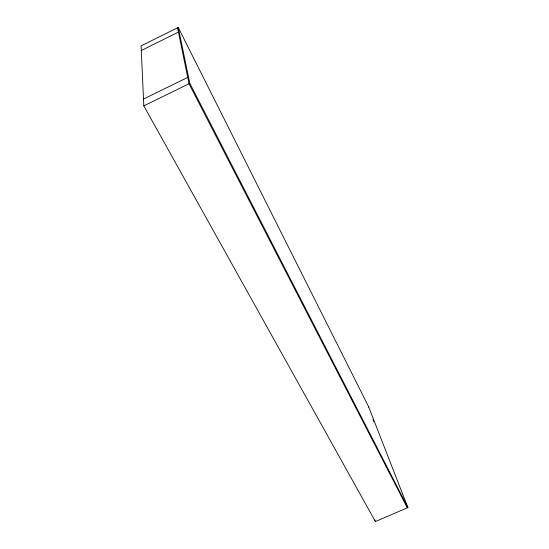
<?xml version="1.0" encoding="UTF-8"?>
<svg xmlns="http://www.w3.org/2000/svg" width="549" height="549" viewBox="0 0 549 549"><rect width="100%" height="100%" fill="white"/><g stroke="black" fill="none" stroke-linecap="round" stroke-linejoin="round"><path stroke-width="0.82" d="M178.226 27.45L141.093 45.876L143.804 105.882L375.427 521.55L407.907 507.578L368.667 406.843L178.226 27.45L189.824 83.366L407.907 507.578M141.299 50.508L178.459 32.089M143.495 99.067L187.71 77.402M143.804 105.882L189.824 83.366M368.18 407.063L368.667 406.843M407.337 507.825L189.014 83.764L177.574 27.773M372.915 419.251L373.842 421.632M374.892 519.978L375.427 521.55"/></g></svg>
